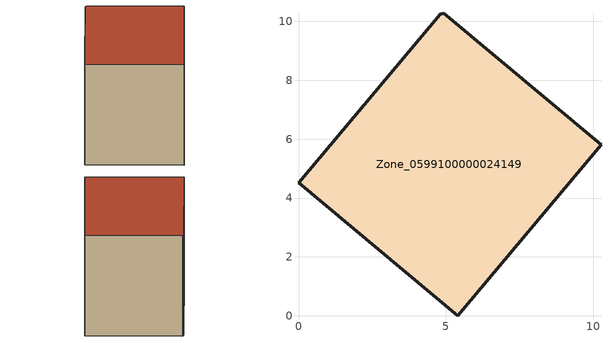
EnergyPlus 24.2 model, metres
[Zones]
Zone_0599100000024149
 floor ground (C_G): 0,4.52 4.81,10.25 4.93,10.28 10.27,5.81 5.41,0 z0
 wall outside (C_F): 5.41,0 10.27,5.81 4.93,10.28 4.81,10.25 0,4.52 5.41,0 z0:8.51
 roof outside (C_R): 4.81,10.25 0,4.52 5.41,0 10.27,5.81 4.93,10.28 z8.51
[BUILDING]
Pand.0599100000024149: North Axis=0; Terrain=City; Loads Convergence Tolerance Value=0.04; Temperature Convergence Tolerance Value=0.4; Solar Distribution=FullExterior; Maximum Number of Warmup Days=25; Minimum Number of Warmup Days=1
[Site:Location]
Rotterdam.The.Hague.AP_ZH_NLD Design_Conditions: Latitude=51.96; Longitude=4.45; Time Zone=1; Elevation=-4.5
[SITE:GROUNDTEMPERATURE:BUILDINGSURFACE]
18, 18, 18, 18, 18, 18, 18, 18, 18, 18, 18, 18
[MATERIAL] Thermal Absorptance=0.9; Solar Absorptance=0.7; Visible Absorptance=0.7
Name | Roughness | Thickness | Conductivity | Density | Specific Heat
G.TI.1946-1964 | MediumSmooth | 0.15 | 1 | 540 | 1210
F.TI.1946-1964 | Rough | 0.3 | 0.857143 | 1920 | 840
R.TI.1946-1964 | MediumRough | 0.2 | 0.277778 | 1500 | 1000
[CONSTRUCTION]
C_G: G.TI.1946-1964
C_F: F.TI.1946-1964
C_R: R.TI.1946-1964
[ZONE]
Zone_0599100000024149: Type=1; Multiplier=1; Ceiling Height=Autocalculate; Volume=Autocalculate; Floor Area=autocalculate; Part of Total Floor Area=Yes
[ZONEINFILTRATION:DESIGNFLOWRATE]
Infil_Zone_0599100000024149: Zone or ZoneList or Space or SpaceList=Zone_0599100000024149; Schedule=AlwaysOn; Design Flow Rate Calculation Method=Flow/Area; Flow Rate per Floor Area=0.003; Constant Term Coefficient=1; Temperature Term Coefficient=0; Velocity Term Coefficient=0; Velocity Squared Term Coefficient=0
[HVACTEMPLATE:ZONE:IDEALLOADSAIRSYSTEM]
Zone_0599100000024149: Maximum Heating Supply Air Temperature=50; Minimum Cooling Supply Air Temperature=13; Maximum Heating Supply Air Humidity Ratio=0.0156; Minimum Cooling Supply Air Humidity Ratio=0.0077; Heating Limit=NoLimit; Cooling Limit=NoLimit; Dehumidification Control Type=ConstantSensibleHeatRatio; Cooling Sensible Heat Ratio=0.7; Dehumidification Setpoint=60; Humidification Control Type=None; Humidification Setpoint=30; Outdoor Air Method=None; Outdoor Air Flow Rate per Person=0.00944; Outdoor Air Flow Rate per Zone Floor Area=0; Outdoor Air Flow Rate per Zone=0; Demand Controlled Ventilation Type=None; Outdoor Air Economizer Type=NoEconomizer; Heat Recovery Type=None; Sensible Heat Recovery Effectiveness=0.7; Latent Heat Recovery Effectiveness=0.65
[ZONECONTROL:THERMOSTAT]
ThermostatControl_Zone_0599100000024149: Zone or ZoneList=Zone_0599100000024149; Control Type Schedule=DualSetpointControlType; Control 1=Thermostat_Zone_0599100000024149; Temperature Difference Between Cutout And Setpoint=0
[THERMOSTATSETPOINT:DUALSETPOINT]
Thermostat_Zone_0599100000024149: Heating Setpoint Temperature Schedule=HeatingSetpoint_Zone_0599100000024149; Cooling Setpoint Temperature Schedule=CoolingSetpoint_Zone_0599100000024149
[SCHEDULE:COMPACT]
HeatingSetpoint_Zone_0599100000024149: Through: 12/31, For: AllDays, Until: 24:00, 21
CoolingSetpoint_Zone_0599100000024149: Through: 12/31, For: AllDays, Until: 24:00, 24
DualSetpointControlType: Through: 12/31, For: AllDays, Until: 24:00, 4
AlwaysOn: Through: 12/31, For: AllDays, Until: 24:00, 1
